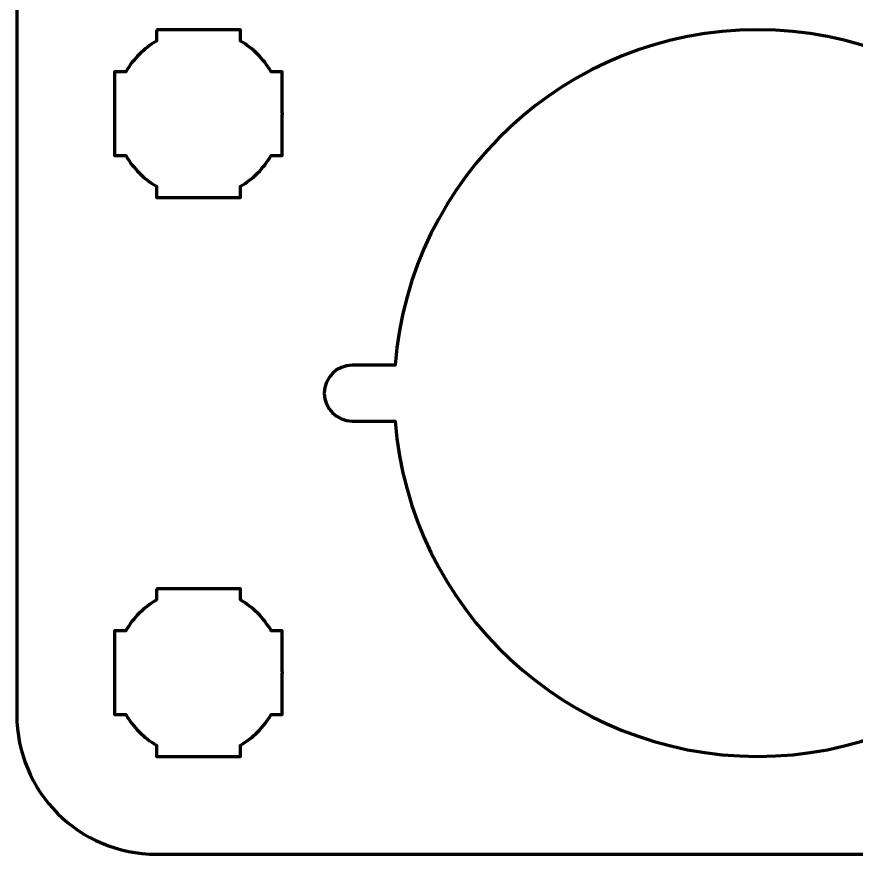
# Model space of a CAD drawing. Header units: centimetres. Extents: x -13.15 to -7.85, y -16.5 to -11.2.
# Drawn here: x -13.15 to -10.147, y -16.5 to -13.503 of the extents above; entities that cross this region are included whole.
import ezdxf

# ---------------------------------------------------------------- set-up
doc = ezdxf.new("R2010")
doc.units = ezdxf.units.CM
doc.header["$MEASUREMENT"] = 0
doc.layers.add('Layer 1', color=7, linetype='Continuous')

msp = doc.modelspace()

# ---------------------------------------------------------------- linework, layer by layer
at = {"layer": 'Layer 1', "lineweight": 70}
for points, knots in [([(-12.64993, -11.20001), (-12.64993, -11.20001), (-8.35007, -11.20001), (-8.35007, -11.20001), (-8.35007, -11.20001), (-8.07294, -11.20001), (-7.84998, -11.42311), (-7.84998, -11.7001), (-7.84998, -11.7001), (-7.84998, -11.7001), (-7.84998, -16.00003), (-7.84998, -16.00003), (-7.84998, -16.00003), (-7.84998, -16.27704), (-8.07294, -16.49999), (-8.35007, -16.49999), (-8.35007, -16.49999), (-8.35007, -16.49999), (-12.64993, -16.49999), (-12.64993, -16.49999), (-12.64993, -16.49999), (-12.92693, -16.49999), (-13.15002, -16.27704), (-13.15002, -16.00003), (-13.15002, -16.00003), (-13.15002, -16.00003), (-13.15002, -11.7001), (-13.15002, -11.7001), (-13.15002, -11.7001), (-13.15002, -11.42311), (-12.92693, -11.20001), (-12.64993, -11.20001)], [0, 0, 0, 0, 0.125, 0.125, 0.125, 0.125, 0.25, 0.25, 0.25, 0.25, 0.375, 0.375, 0.375, 0.375, 0.5, 0.5, 0.5, 0.5, 0.625, 0.625, 0.625, 0.625, 0.75, 0.75, 0.75, 0.75, 0.875, 0.875, 0.875, 0.875, 1, 1, 1, 1]), ([(-12.65008, -13.55005), (-12.65008, -13.55005), (-12.50077, -13.55005), (-12.50077, -13.55005), (-12.50077, -13.55005), (-12.50077, -13.55005), (-12.5, -13.55004), (-12.5, -13.55004), (-12.5, -13.55004), (-12.5, -13.55004), (-12.49923, -13.55005), (-12.49923, -13.55005), (-12.49923, -13.55005), (-12.49923, -13.55005), (-12.35008, -13.55005), (-12.35008, -13.55005), (-12.35008, -13.55005), (-12.35008, -13.55005), (-12.35008, -13.59015), (-12.35008, -13.59015), (-12.35008, -13.59015), (-12.30451, -13.61649), (-12.26652, -13.65448), (-12.24016, -13.70005), (-12.24016, -13.70005), (-12.24016, -13.70005), (-12.20007, -13.70005), (-12.20007, -13.70005), (-12.20007, -13.70005), (-12.20007, -13.70005), (-12.20007, -13.8441), (-12.20007, -13.8441), (-12.20007, -13.8441), (-12.20007, -13.8441), (-12.20001, -13.85004), (-12.20001, -13.85004), (-12.20001, -13.85004), (-12.20001, -13.85004), (-12.20007, -13.85598), (-12.20007, -13.85598), (-12.20007, -13.85598), (-12.20007, -13.85598), (-12.20007, -14.00005), (-12.20007, -14.00005), (-12.20007, -14.00005), (-12.20007, -14.00005), (-12.24014, -14.00005), (-12.24014, -14.00005), (-12.24014, -14.00005), (-12.2665, -14.04563), (-12.3045, -14.08362), (-12.35008, -14.10996), (-12.35008, -14.10996), (-12.35008, -14.10996), (-12.35008, -14.15004), (-12.35008, -14.15004), (-12.35008, -14.15004), (-12.35008, -14.15004), (-12.5, -14.15004), (-12.5, -14.15004), (-12.5, -14.15004), (-12.5, -14.15004), (-12.65008, -14.15004), (-12.65008, -14.15004), (-12.65008, -14.15004), (-12.65008, -14.15004), (-12.65008, -14.10985), (-12.65008, -14.10985), (-12.65008, -14.10985), (-12.69558, -14.08351), (-12.73352, -14.04557), (-12.75985, -14.00005), (-12.75985, -14.00005), (-12.75985, -14.00005), (-12.80006, -14.00005), (-12.80006, -14.00005), (-12.80006, -14.00005), (-12.80006, -14.00005), (-12.80006, -13.70005), (-12.80006, -13.70005), (-12.80006, -13.70005), (-12.80006, -13.70005), (-12.75983, -13.70005), (-12.75983, -13.70005), (-12.75983, -13.70005), (-12.7335, -13.65455), (-12.69557, -13.61659), (-12.65008, -13.59025), (-12.65008, -13.59025), (-12.65008, -13.59025), (-12.65008, -13.55005), (-12.65008, -13.55005)], [0, 0, 0, 0, 0.0434783, 0.0434783, 0.0434783, 0.0434783, 0.0869565, 0.0869565, 0.0869565, 0.0869565, 0.1304348, 0.1304348, 0.1304348, 0.1304348, 0.173913, 0.173913, 0.173913, 0.173913, 0.2173913, 0.2173913, 0.2173913, 0.2173913, 0.2608696, 0.2608696, 0.2608696, 0.2608696, 0.3043478, 0.3043478, 0.3043478, 0.3043478, 0.3478261, 0.3478261, 0.3478261, 0.3478261, 0.3913043, 0.3913043, 0.3913043, 0.3913043, 0.4347826, 0.4347826, 0.4347826, 0.4347826, 0.4782609, 0.4782609, 0.4782609, 0.4782609, 0.5217391, 0.5217391, 0.5217391, 0.5217391, 0.5652174, 0.5652174, 0.5652174, 0.5652174, 0.6086957, 0.6086957, 0.6086957, 0.6086957, 0.6521739, 0.6521739, 0.6521739, 0.6521739, 0.6956522, 0.6956522, 0.6956522, 0.6956522, 0.7391304, 0.7391304, 0.7391304, 0.7391304, 0.7826087, 0.7826087, 0.7826087, 0.7826087, 0.826087, 0.826087, 0.826087, 0.826087, 0.8695652, 0.8695652, 0.8695652, 0.8695652, 0.9130435, 0.9130435, 0.9130435, 0.9130435, 0.9565217, 0.9565217, 0.9565217, 0.9565217, 1, 1, 1, 1]), ([(-12.65008, -15.55005), (-12.65008, -15.55005), (-12.50077, -15.55005), (-12.50077, -15.55005), (-12.50077, -15.55005), (-12.50077, -15.55005), (-12.5, -15.55004), (-12.5, -15.55004), (-12.5, -15.55004), (-12.5, -15.55004), (-12.49923, -15.55005), (-12.49923, -15.55005), (-12.49923, -15.55005), (-12.49923, -15.55005), (-12.35008, -15.55005), (-12.35008, -15.55005), (-12.35008, -15.55005), (-12.35008, -15.55005), (-12.35008, -15.59015), (-12.35008, -15.59015), (-12.35008, -15.59015), (-12.30451, -15.61649), (-12.26652, -15.65448), (-12.24016, -15.70005), (-12.24016, -15.70005), (-12.24016, -15.70005), (-12.20007, -15.70005), (-12.20007, -15.70005), (-12.20007, -15.70005), (-12.20007, -15.70005), (-12.20007, -15.8441), (-12.20007, -15.8441), (-12.20007, -15.8441), (-12.20007, -15.8441), (-12.20001, -15.85004), (-12.20001, -15.85004), (-12.20001, -15.85004), (-12.20001, -15.85004), (-12.20007, -15.85598), (-12.20007, -15.85598), (-12.20007, -15.85598), (-12.20007, -15.85598), (-12.20007, -16.00005), (-12.20007, -16.00005), (-12.20007, -16.00005), (-12.20007, -16.00005), (-12.24014, -16.00005), (-12.24014, -16.00005), (-12.24014, -16.00005), (-12.2665, -16.04563), (-12.3045, -16.08362), (-12.35008, -16.10996), (-12.35008, -16.10996), (-12.35008, -16.10996), (-12.35008, -16.15004), (-12.35008, -16.15004), (-12.35008, -16.15004), (-12.35008, -16.15004), (-12.5, -16.15004), (-12.5, -16.15004), (-12.5, -16.15004), (-12.5, -16.15004), (-12.65008, -16.15004), (-12.65008, -16.15004), (-12.65008, -16.15004), (-12.65008, -16.15004), (-12.65008, -16.10985), (-12.65008, -16.10985), (-12.65008, -16.10985), (-12.69558, -16.08351), (-12.73352, -16.04557), (-12.75985, -16.00005), (-12.75985, -16.00005), (-12.75985, -16.00005), (-12.80006, -16.00005), (-12.80006, -16.00005), (-12.80006, -16.00005), (-12.80006, -16.00005), (-12.80006, -15.70005), (-12.80006, -15.70005), (-12.80006, -15.70005), (-12.80006, -15.70005), (-12.75983, -15.70005), (-12.75983, -15.70005), (-12.75983, -15.70005), (-12.7335, -15.65455), (-12.69557, -15.61659), (-12.65008, -15.59025), (-12.65008, -15.59025), (-12.65008, -15.59025), (-12.65008, -15.55005), (-12.65008, -15.55005)], [0, 0, 0, 0, 0.0434783, 0.0434783, 0.0434783, 0.0434783, 0.0869565, 0.0869565, 0.0869565, 0.0869565, 0.1304348, 0.1304348, 0.1304348, 0.1304348, 0.173913, 0.173913, 0.173913, 0.173913, 0.2173913, 0.2173913, 0.2173913, 0.2173913, 0.2608696, 0.2608696, 0.2608696, 0.2608696, 0.3043478, 0.3043478, 0.3043478, 0.3043478, 0.3478261, 0.3478261, 0.3478261, 0.3478261, 0.3913043, 0.3913043, 0.3913043, 0.3913043, 0.4347826, 0.4347826, 0.4347826, 0.4347826, 0.4782609, 0.4782609, 0.4782609, 0.4782609, 0.5217391, 0.5217391, 0.5217391, 0.5217391, 0.5652174, 0.5652174, 0.5652174, 0.5652174, 0.6086957, 0.6086957, 0.6086957, 0.6086957, 0.6521739, 0.6521739, 0.6521739, 0.6521739, 0.6956522, 0.6956522, 0.6956522, 0.6956522, 0.7391304, 0.7391304, 0.7391304, 0.7391304, 0.7826087, 0.7826087, 0.7826087, 0.7826087, 0.826087, 0.826087, 0.826087, 0.826087, 0.8695652, 0.8695652, 0.8695652, 0.8695652, 0.9130435, 0.9130435, 0.9130435, 0.9130435, 0.9565217, 0.9565217, 0.9565217, 0.9565217, 1, 1, 1, 1])]:
    msp.add_open_spline(points, degree=3, knots=knots, dxfattribs=at)
at = {"layer": 'Layer 1', "color": 250, "lineweight": 70}
msp.add_open_spline([(-10.5, -13.55), (-9.81581, -13.55), (-9.25487, -14.07887), (-9.20379, -14.75), (-9.20379, -14.75), (-9.20379, -14.75), (-9.05, -14.75), (-9.05, -14.75), (-9.05, -14.75), (-8.99478, -14.75), (-8.95, -14.79478), (-8.95, -14.85), (-8.95, -14.85), (-8.95, -14.90522), (-8.99478, -14.95), (-9.05, -14.95), (-9.05, -14.95), (-9.05, -14.95), (-9.20379, -14.95), (-9.20379, -14.95), (-9.20379, -14.95), (-9.25487, -15.62113), (-9.81581, -16.15), (-10.5, -16.15), (-10.5, -16.15), (-11.18419, -16.15), (-11.74513, -15.62113), (-11.79621, -14.95), (-11.79621, -14.95), (-11.79621, -14.95), (-11.95, -14.95), (-11.95, -14.95), (-11.95, -14.95), (-12.00522, -14.95), (-12.05, -14.90522), (-12.05, -14.85), (-12.05, -14.85), (-12.05, -14.79478), (-12.00522, -14.75), (-11.95, -14.75), (-11.95, -14.75), (-11.95, -14.75), (-11.79621, -14.75), (-11.79621, -14.75), (-11.79621, -14.75), (-11.74513, -14.07887), (-11.18419, -13.55), (-10.5, -13.55)], degree=3, knots=[0, 0, 0, 0, 0.0833333, 0.0833333, 0.0833333, 0.0833333, 0.1666667, 0.1666667, 0.1666667, 0.1666667, 0.25, 0.25, 0.25, 0.25, 0.3333333, 0.3333333, 0.3333333, 0.3333333, 0.4166667, 0.4166667, 0.4166667, 0.4166667, 0.5, 0.5, 0.5, 0.5, 0.5833333, 0.5833333, 0.5833333, 0.5833333, 0.6666667, 0.6666667, 0.6666667, 0.6666667, 0.75, 0.75, 0.75, 0.75, 0.8333333, 0.8333333, 0.8333333, 0.8333333, 0.9166667, 0.9166667, 0.9166667, 0.9166667, 1, 1, 1, 1], dxfattribs=at)

doc.saveas('drawing.dxf')
